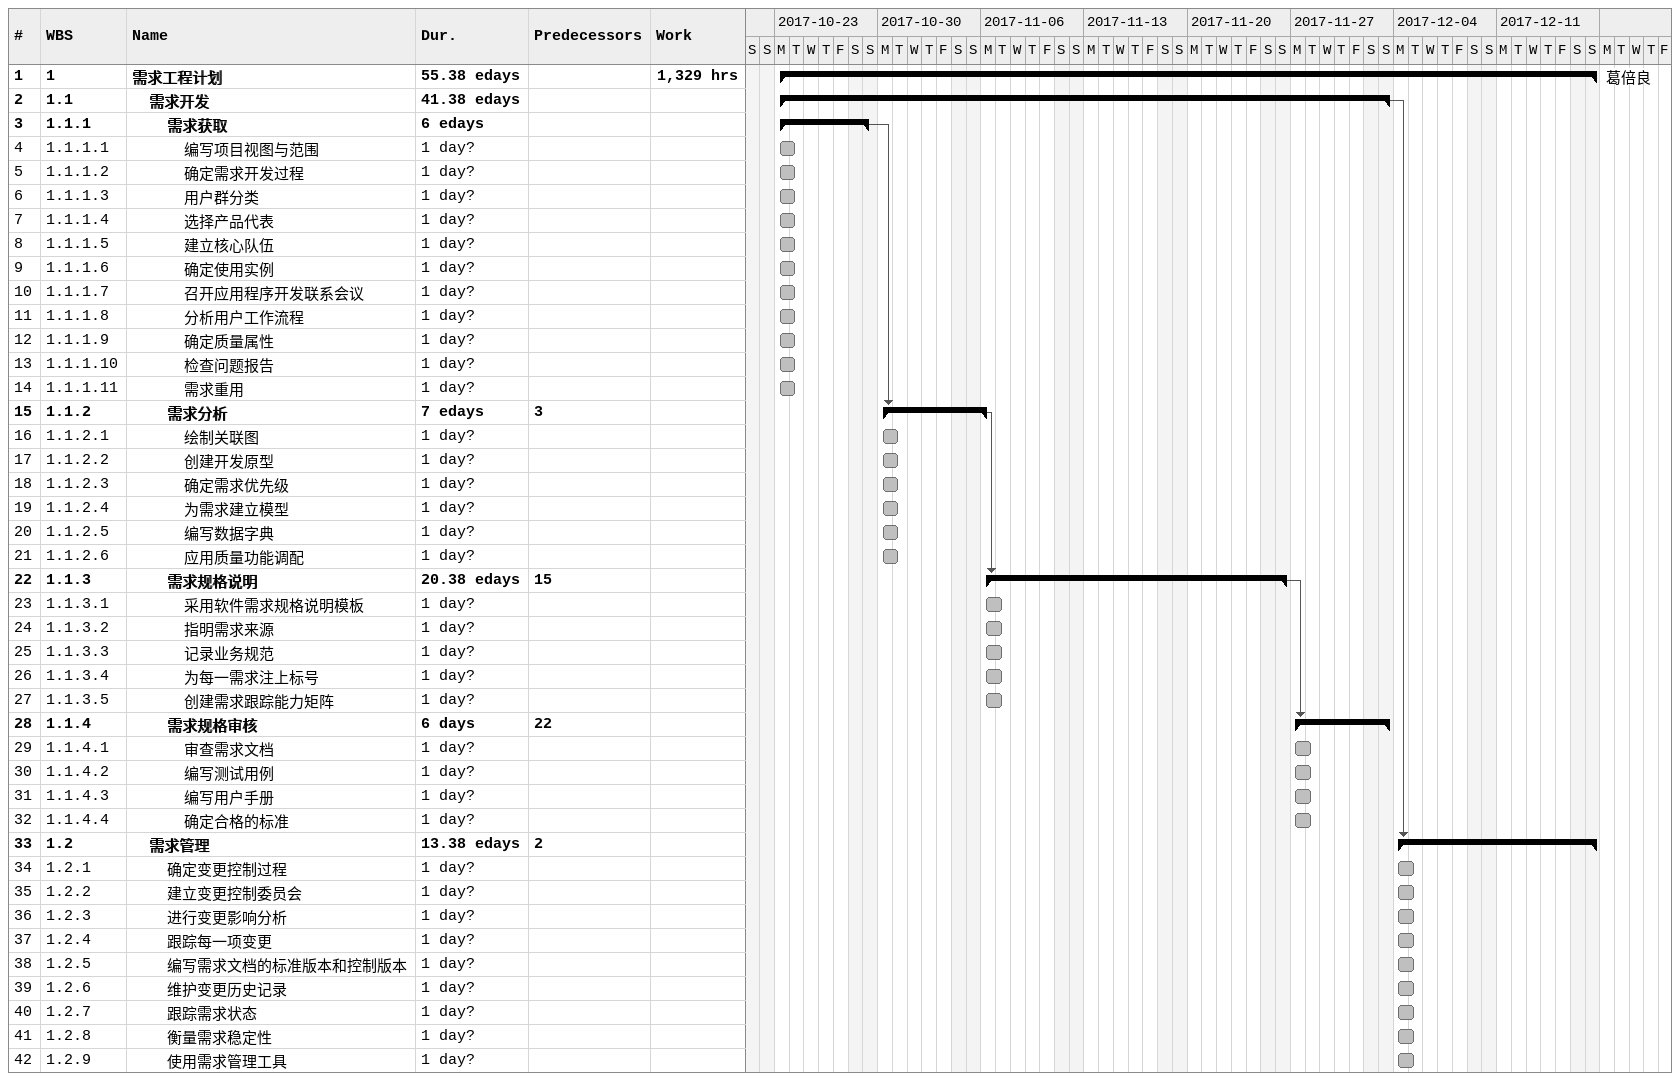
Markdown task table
| ID | WBS | Task | Duration | Start | Finish | Predecessors | Resources | Work (h) |
|---|---|---|---|---|---|---|---|---|
| 1 | 1 | **需求工程计划** | 55.38ed | 2017-10-23 | 2017-12-17 |  | 葛倍良 | 1329 |
| 2 | 1.1 | **需求开发** | 41.38ed | 2017-10-23 | 2017-12-03 |  |  |  |
| 3 | 1.1.1 | **需求获取** | 6ed | 2017-10-23 | 2017-10-29 |  |  |  |
| 4 | 1.1.1.1 | 编写项目视图与范围 | 1d? | 2017-10-23 | 2017-10-24 |  |  |  |
| 5 | 1.1.1.2 | 确定需求开发过程 | 1d? | 2017-10-23 | 2017-10-24 |  |  |  |
| 6 | 1.1.1.3 | 用户群分类 | 1d? | 2017-10-23 | 2017-10-24 |  |  |  |
| 7 | 1.1.1.4 | 选择产品代表 | 1d? | 2017-10-23 | 2017-10-24 |  |  |  |
| 8 | 1.1.1.5 | 建立核心队伍 | 1d? | 2017-10-23 | 2017-10-24 |  |  |  |
| 9 | 1.1.1.6 | 确定使用实例 | 1d? | 2017-10-23 | 2017-10-24 |  |  |  |
| 10 | 1.1.1.7 | 召开应用程序开发联系会议 | 1d? | 2017-10-23 | 2017-10-24 |  |  |  |
| 11 | 1.1.1.8 | 分析用户工作流程 | 1d? | 2017-10-23 | 2017-10-24 |  |  |  |
| 12 | 1.1.1.9 | 确定质量属性 | 1d? | 2017-10-23 | 2017-10-24 |  |  |  |
| 13 | 1.1.1.10 | 检查问题报告 | 1d? | 2017-10-23 | 2017-10-24 |  |  |  |
| 14 | 1.1.1.11 | 需求重用 | 1d? | 2017-10-23 | 2017-10-24 |  |  |  |
| 15 | 1.1.2 | **需求分析** | 7ed | 2017-10-30 | 2017-11-06 | 3 |  |  |
| 16 | 1.1.2.1 | 绘制关联图 | 1d? | 2017-10-30 | 2017-10-31 |  |  |  |
| 17 | 1.1.2.2 | 创建开发原型 | 1d? | 2017-10-30 | 2017-10-31 |  |  |  |
| 18 | 1.1.2.3 | 确定需求优先级 | 1d? | 2017-10-30 | 2017-10-31 |  |  |  |
| 19 | 1.1.2.4 | 为需求建立模型 | 1d? | 2017-10-30 | 2017-10-31 |  |  |  |
| 20 | 1.1.2.5 | 编写数据字典 | 1d? | 2017-10-30 | 2017-10-31 |  |  |  |
| 21 | 1.1.2.6 | 应用质量功能调配 | 1d? | 2017-10-30 | 2017-10-31 |  |  |  |
| 22 | 1.1.3 | **需求规格说明** | 20.38ed | 2017-11-06 | 2017-11-26 | 15 |  |  |
| 23 | 1.1.3.1 | 采用软件需求规格说明模板 | 1d? | 2017-11-06 | 2017-11-07 |  |  |  |
| 24 | 1.1.3.2 | 指明需求来源 | 1d? | 2017-11-06 | 2017-11-07 |  |  |  |
| 25 | 1.1.3.3 | 记录业务规范 | 1d? | 2017-11-06 | 2017-11-07 |  |  |  |
| 26 | 1.1.3.4 | 为每一需求注上标号 | 1d? | 2017-11-06 | 2017-11-07 |  |  |  |
| 27 | 1.1.3.5 | 创建需求跟踪能力矩阵 | 1d? | 2017-11-06 | 2017-11-07 |  |  |  |
| 28 | 1.1.4 | **需求规格审核** | 6d | 2017-11-27 | 2017-12-03 | 22 |  |  |
| 29 | 1.1.4.1 | 审查需求文档 | 1d? | 2017-11-27 | 2017-11-28 |  |  |  |
| 30 | 1.1.4.2 | 编写测试用例 | 1d? | 2017-11-27 | 2017-11-28 |  |  |  |
| 31 | 1.1.4.3 | 编写用户手册 | 1d? | 2017-11-27 | 2017-11-28 |  |  |  |
| 32 | 1.1.4.4 | 确定合格的标准 | 1d? | 2017-11-27 | 2017-11-28 |  |  |  |
| 33 | 1.2 | **需求管理** | 13.38ed | 2017-12-04 | 2017-12-17 | 2 |  |  |
| 34 | 1.2.1 | 确定变更控制过程 | 1d? | 2017-12-04 | 2017-12-05 |  |  |  |
| 35 | 1.2.2 | 建立变更控制委员会 | 1d? | 2017-12-04 | 2017-12-05 |  |  |  |
| 36 | 1.2.3 | 进行变更影响分析 | 1d? | 2017-12-04 | 2017-12-05 |  |  |  |
| 37 | 1.2.4 | 跟踪每一项变更 | 1d? | 2017-12-04 | 2017-12-05 |  |  |  |
| 38 | 1.2.5 | 编写需求文档的标准版本和控制版本 | 1d? | 2017-12-04 | 2017-12-05 |  |  |  |
| 39 | 1.2.6 | 维护变更历史记录 | 1d? | 2017-12-04 | 2017-12-05 |  |  |  |
| 40 | 1.2.7 | 跟踪需求状态 | 1d? | 2017-12-04 | 2017-12-05 |  |  |  |
| 41 | 1.2.8 | 衡量需求稳定性 | 1d? | 2017-12-04 | 2017-12-05 |  |  |  |
| 42 | 1.2.9 | 使用需求管理工具 | 1d? | 2017-12-04 | 2017-12-05 |  |  |  |
